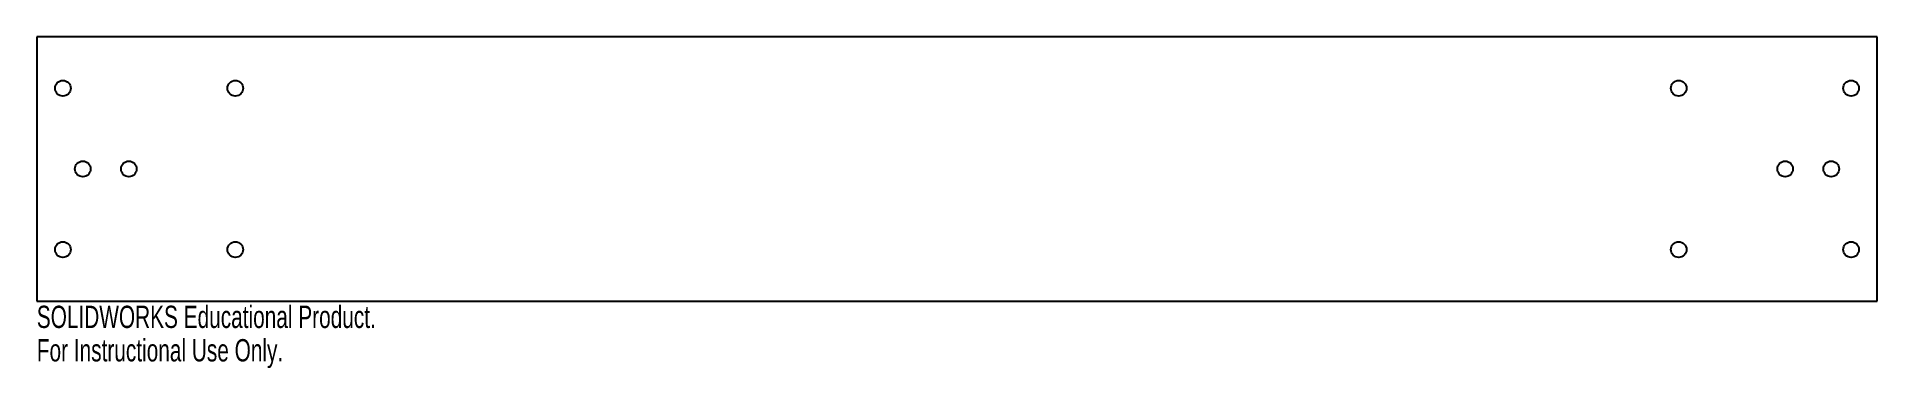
# Model space of a CAD drawing. Header units: millimetres. Extents: x -200 to 200, y -43 to 29.
import ezdxf

# ---------------------------------------------------------------- set-up
doc = ezdxf.new("R2010")
doc.units = ezdxf.units.MM
doc.styles.add('SLDTEXTSTYLE0', font='TXT', dxfattribs={"width": 0.7})

msp = doc.modelspace()

# ---------------------------------------------------------------- linework, layer by layer
at = {"color": 7, "linetype": 'Continuous', "lineweight": 25}
for p, q in [((200, 28.65), (-200, 28.65)), ((-200, 28.65), (-200, -28.65)), ((200, -28.65), (200, 28.65)), ((-200, -28.65), (200, -28.65))]:
    msp.add_line(p, q, dxfattribs=at)
for centre in [(-194.34, 17.5), (-156.86, 17.5), (156.86, 17.5), (194.34, 17.5), (-190, 0), (-180, 0), (180, 0), (190, 0), (-194.34, -17.5), (-156.86, -17.5), (156.86, -17.5), (194.34, -17.5)]:
    msp.add_circle(centre, 1.7, dxfattribs=at)

# ---------------------------------------------------------------- texts
at = {"color": 7, "linetype": 'Continuous', "char_height": 4.8336, "attachment_point": 1, "style": 'SLDTEXTSTYLE0'}
for s, insert in [('SOLIDWORKS Educational Product.', (-200, -29.67)), ('For Instructional Use Only.', (-200, -36.92))]:
    msp.add_mtext(s, dxfattribs=dict(at, insert=insert))

doc.saveas('drawing.dxf')
